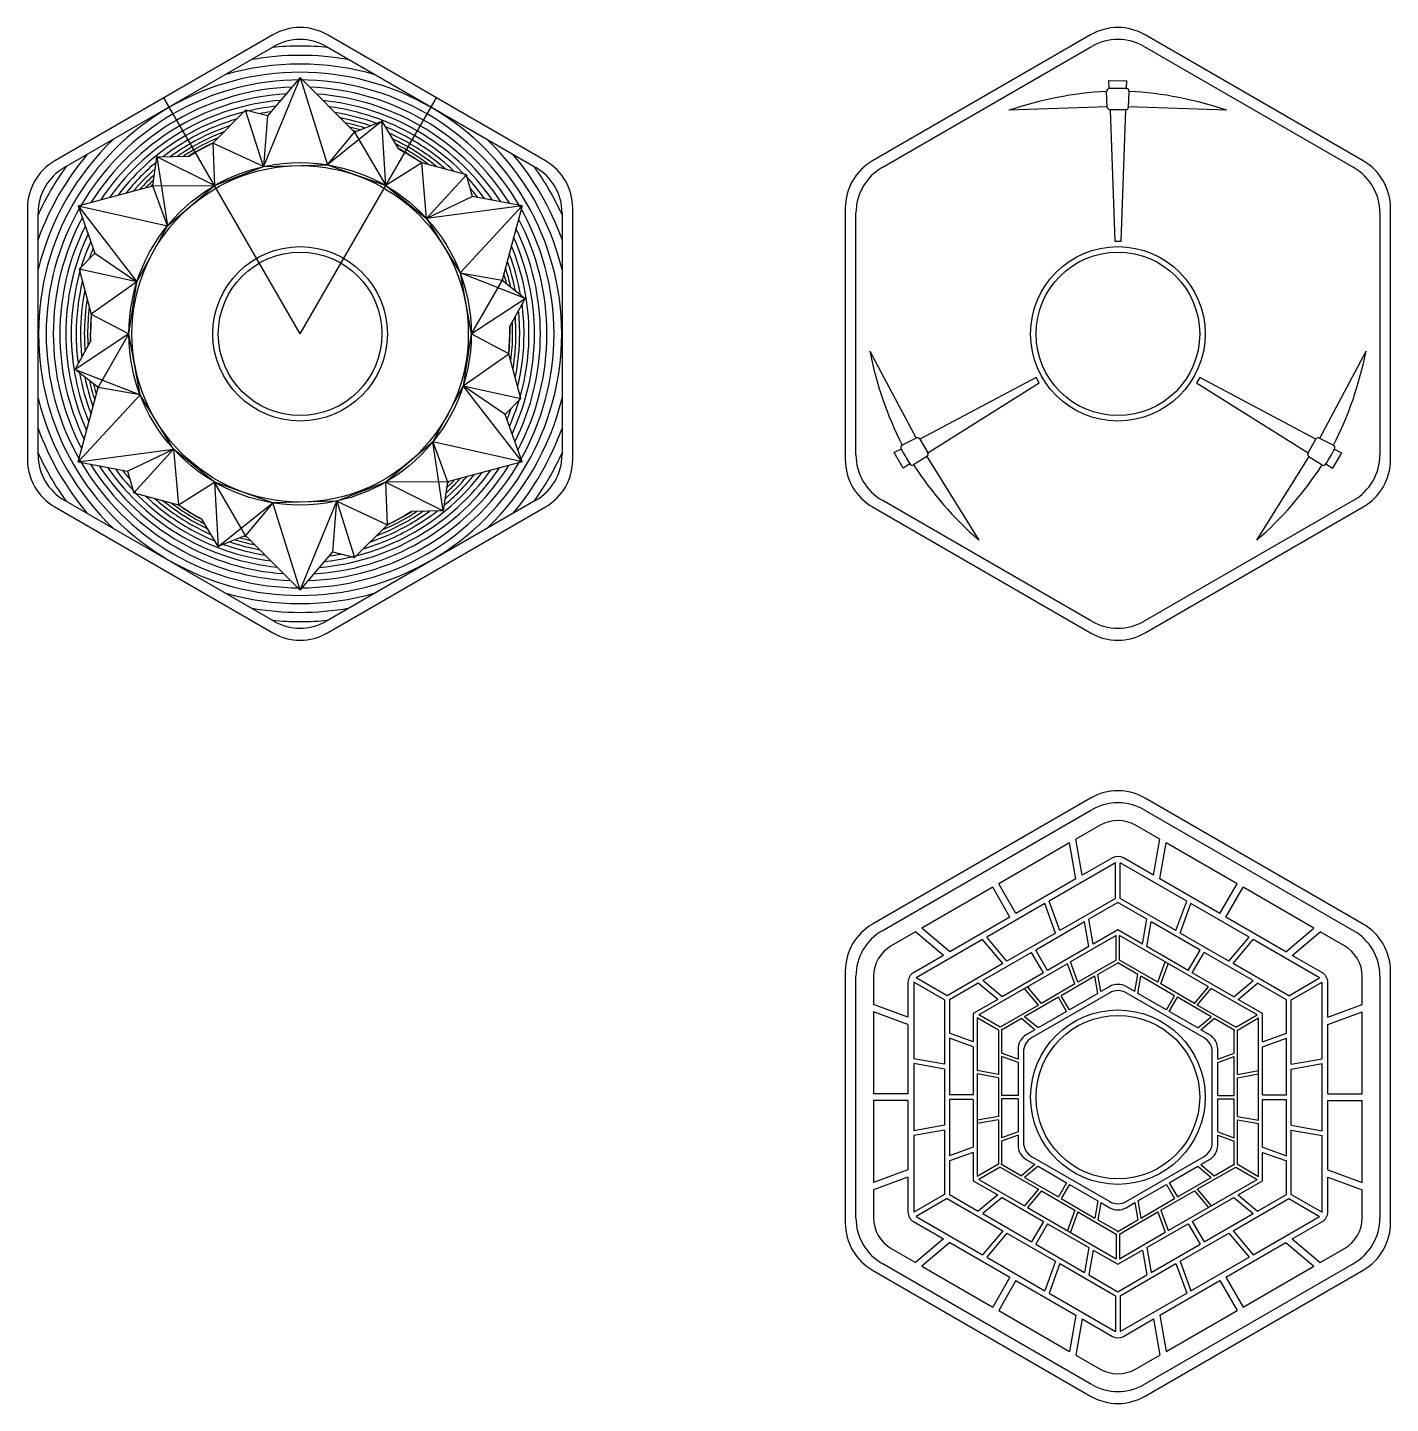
# Model space of a CAD drawing. Header units: millimetres. Extents: x -250 to 400, y -316 to 56.
# Drawn here: x -250 to 0, y -196.2 to 56.2 of the extents above; entities that cross this region are included whole.
import ezdxf

# ---------------------------------------------------------------- set-up
doc = ezdxf.new("R2010")
doc.units = ezdxf.units.MM
doc.layers.get('0').update_dxf_attribs({"lineweight": 25, "true_color": 0xffffff})
doc.layers.add('cut', color=1, linetype='Continuous', lineweight=25, true_color=0xff0000)

msp = doc.modelspace()

# ---------------------------------------------------------------- linework, layer by layer
for p, q in [((-205, 54.85), (-245, 31.75)), ((-155, 31.75), (-195, 54.85)), ((-55, 54.85), (-95, 31.75)), ((-5, 31.75), (-45, 54.85)), ((-200, 0), (-225, 43.3)), ((-200, 0), (-175, 43.3)), ((-250, 23.09), (-250, -23.09)), ((-150, -23.09), (-150, 23.09)), ((-100, 23.09), (-100, -23.09)), ((0, -23.09), (0, 23.09)), ((-245, -31.75), (-205, -54.85)), ((-195, -54.85), (-155, -31.75)), ((-95, -31.75), (-55, -54.85)), ((-45, -54.85), (-5, -31.75)), ((-55, -85.15), (-95, -108.25)), ((-5, -108.25), (-45, -85.15)), ((-100, -116.91), (-100, -163.09)), ((0, -163.09), (0, -116.91)), ((-95, -171.75), (-55, -194.85)), ((-45, -194.85), (-5, -171.75))]:
    msp.add_line(p, q)
for centre in [(-200, 0), (-50, 0), (-50, -140)]:
    msp.add_circle(centre, 15)
for centre, start, end in [((-200, 46.19), 60, 120), ((-50, 46.19), 60, 120), ((-240, 23.09), 120, 180), ((-160, 23.09), 360, 60), ((-90, 23.09), 120, 180), ((-10, 23.09), 360, 60), ((-240, -23.09), 180, 240), ((-160, -23.09), 300, 360), ((-90, -23.09), 180, 240), ((-10, -23.09), 300, 360), ((-200, -46.19), 240, 300), ((-50, -46.19), 240, 300), ((-50, -93.81), 60, 120), ((-90, -116.91), 120, 180), ((-10, -116.91), 360, 60), ((-90, -163.09), 180, 240), ((-10, -163.09), 300, 360), ((-50, -186.19), 240, 300)]:
    msp.add_arc(centre, 10, start, end)
at = {"layer": 'cut'}
for p, q in [((-243.25, 30.52), (-204.81, 52.71)), ((-195.19, 52.71), (-156.75, 30.52)), ((-93.25, 30.52), (-54.81, 52.71)), ((-45.19, 52.71), (-6.75, 30.52)), ((-200, 47), (-206.71, 30.68)), ((-200, 47), (-206, 40)), ((-200, 47), (-190, 37)), ((-200, 47), (-195, 31)), ((-51.64, 46.44), (-48.36, 46.42)), ((-51.59, 44.98), (-51.64, 46.44)), ((-48.41, 44.98), (-48.36, 46.42)), ((-51.95, 41.6), (-52.07, 44.47)), ((-48.05, 41.6), (-47.93, 44.47)), ((-210, 41), (-216, 35)), ((-206, 40), (-210, 41)), ((-206.71, 30.68), (-210, 41)), ((-51.95, 41.62), (-70, 41)), ((-48.55, 41.12), (-51.45, 41.12)), ((-51.44, 41.12), (-50.59, 16.99)), ((-49.41, 16.99), (-48.56, 41.12)), ((-30, 41), (-48.05, 41.62)), ((-206, 40), (-206.71, 30.68)), ((-185, 39), (-195, 31)), ((-190, 37), (-185, 39)), ((-185, 39), (-182, 34)), ((-184.3, 27.19), (-185, 39)), ((-195, 31), (-190, 37)), ((-190, 37), (-184.3, 27.19)), ((-220.44, 32.59), (-219.22, 33.29)), ((-216, 35), (-219.22, 33.29)), ((-206.71, 30.68), (-216, 35)), ((-216, 35), (-215.7, 27.19)), ((-182, 34), (-180.78, 33.29)), ((-177.69, 31.36), (-180.78, 33.29)), ((-227.04, 27.16), (-226.27, 32.49)), ((-226.27, 32.49), (-220.44, 32.59)), ((-226.27, 32.49), (-224.35, 19.83)), ((-215.7, 27.19), (-226.27, 32.49)), ((-215.7, 27.19), (-206.71, 30.68)), ((-206.71, 30.68), (-195, 31)), ((-195, 31), (-184.3, 27.19)), ((-177.69, 31.36), (-184.3, 27.19)), ((-169.49, 29.16), (-177.69, 31.36)), ((-176.79, 21.15), (-177.69, 31.36)), ((-176.79, 21.15), (-169.49, 29.16)), ((-168.36, 25.2), (-169.49, 29.16)), ((-240.7, 23.5), (-227.04, 27.16)), ((-227.04, 27.16), (-215.7, 27.19)), ((-224.35, 19.83), (-227.04, 27.16)), ((-224.35, 19.83), (-215.7, 27.19)), ((-184.3, 27.19), (-176.79, 21.15)), ((-240.7, 23.5), (-237.64, 14.8)), ((-240.7, 23.5), (-224.35, 19.83)), ((-240.7, 23.5), (-229.92, 9.53)), ((-168.36, 25.2), (-176.79, 21.15)), ((-159.3, 23.5), (-176.79, 21.15)), ((-159.3, 23.5), (-170.65, 11.17)), ((-159.3, 23.5), (-168.36, 25.2)), ((-159.3, 23.5), (-162.96, 9.84)), ((-248.05, -22.19), (-248.05, 22.19)), ((-176.79, 21.15), (-170.65, 11.17)), ((-151.95, 22.19), (-151.95, -22.19)), ((-98.05, -22.19), (-98.05, 22.19)), ((-1.95, 22.19), (-1.95, -22.19)), ((-229.92, 9.53), (-224.35, 19.83)), ((-50.59, 16.99), (-49.41, 16.99)), ((-237.64, 14.8), (-240.51, 11.84)), ((-237.64, 14.8), (-229.92, 9.53)), ((-240.51, 11.84), (-238.31, 3.64)), ((-229.92, 9.53), (-240.51, 11.84)), ((-170.65, 11.17), (-162.96, 9.84)), ((-158.73, 6.51), (-170.65, 11.17)), ((-170.65, 11.17), (-168.6, 0)), ((-229.92, 9.53), (-238.31, 3.64)), ((-231.4, 0), (-229.92, 9.53)), ((-162.96, 9.84), (-168.6, 0)), ((-162.96, 9.84), (-158.73, 6.51)), ((-168.6, 0), (-158.73, 6.51)), ((-158.73, 6.51), (-161.56, 1.41)), ((-238.31, 3.64), (-238.44, 0)), ((-238.31, 3.64), (-231.4, 0)), ((-231.4, 0), (-241.27, -6.51)), ((-238.44, -1.41), (-238.44, 0)), ((-237.04, -9.84), (-231.4, 0)), ((-229.35, -11.17), (-231.4, 0)), ((-161.56, 1.41), (-161.56, 0)), ((-241.27, -6.51), (-238.44, -1.41)), ((-168.6, 0), (-170.08, -9.53)), ((-161.69, -3.64), (-168.6, 0)), ((-161.69, -3.64), (-161.56, 0)), ((-170.08, -9.53), (-161.69, -3.64)), ((-159.49, -11.84), (-161.69, -3.64)), ((-95.51, -3.18), (-87.02, -19.12)), ((-12.98, -19.12), (-4.49, -3.18)), ((-237.04, -9.84), (-241.27, -6.51)), ((-241.27, -6.51), (-229.35, -11.17)), ((-240.7, -23.5), (-237.04, -9.84)), ((-229.35, -11.17), (-237.04, -9.84)), ((-170.08, -9.53), (-175.65, -19.83)), ((-159.3, -23.5), (-170.08, -9.53)), ((-170.08, -9.53), (-159.49, -11.84)), ((-162.36, -14.8), (-170.08, -9.53)), ((-65.01, -7.98), (-86.32, -19.31)), ((-84.89, -21.8), (-64.42, -9.01)), ((-64.42, -9.01), (-65.01, -7.98)), ((-34.99, -7.98), (-35.58, -9.01)), ((-35.58, -9.01), (-15.11, -21.8)), ((-13.68, -19.31), (-34.99, -7.98)), ((-240.7, -23.5), (-229.35, -11.17)), ((-223.21, -21.15), (-229.35, -11.17)), ((-162.36, -14.8), (-159.49, -11.84)), ((-159.3, -23.5), (-162.36, -14.8)), ((-175.65, -19.83), (-184.3, -27.19)), ((-159.3, -23.5), (-175.65, -19.83)), ((-175.65, -19.83), (-172.96, -27.16)), ((-173.73, -32.49), (-175.65, -19.83)), ((-87, -19.11), (-89.54, -20.44)), ((-86.33, -19.3), (-84.88, -21.82)), ((-15.12, -21.82), (-13.67, -19.3)), ((-13, -19.11), (-10.46, -20.44)), ((-240.7, -23.5), (-223.21, -21.15)), ((-231.64, -25.2), (-223.21, -21.15)), ((-223.21, -21.15), (-230.51, -29.16)), ((-223.21, -21.15), (-222.31, -31.36)), ((-215.7, -27.19), (-223.21, -21.15)), ((-89.75, -21.12), (-91.02, -21.79)), ((-89.4, -24.64), (-91.02, -21.79)), ((-85.05, -22.49), (-87.47, -24.03)), ((-85.06, -22.5), (-75.51, -37.82)), ((-24.49, -37.82), (-14.94, -22.5)), ((-14.95, -22.49), (-12.53, -24.03)), ((-8.96, -21.8), (-10.61, -24.63)), ((-10.25, -21.12), (-8.96, -21.8)), ((-240.7, -23.5), (-231.64, -25.2)), ((-231.64, -25.2), (-230.51, -29.16)), ((-159.3, -23.5), (-172.96, -27.16)), ((-88.16, -23.87), (-89.4, -24.64)), ((-11.84, -23.87), (-10.61, -24.63)), ((-222.31, -31.36), (-215.7, -27.19)), ((-210, -37), (-215.7, -27.19)), ((-205, -31), (-215.7, -27.19)), ((-215.7, -27.19), (-215, -39)), ((-184.3, -27.19), (-193.29, -30.68)), ((-172.96, -27.16), (-184.3, -27.19)), ((-184.3, -27.19), (-173.73, -32.49)), ((-184, -35), (-184.3, -27.19)), ((-172.96, -27.16), (-173.73, -32.49)), ((-230.51, -29.16), (-222.31, -31.36)), ((-204.81, -52.71), (-243.25, -30.52)), ((-222.31, -31.36), (-219.22, -33.29)), ((-215, -39), (-205, -31)), ((-205, -31), (-210, -37)), ((-193.29, -30.68), (-205, -31)), ((-200, -47), (-205, -31)), ((-200, -47), (-193.29, -30.68)), ((-156.75, -30.52), (-195.19, -52.71)), ((-194, -40), (-193.29, -30.68)), ((-193.29, -30.68), (-190, -41)), ((-193.29, -30.68), (-184, -35)), ((-179.56, -32.59), (-180.78, -33.29)), ((-173.73, -32.49), (-179.56, -32.59)), ((-54.81, -52.71), (-93.25, -30.52)), ((-6.75, -30.52), (-45.19, -52.71)), ((-218, -34), (-219.22, -33.29)), ((-215, -39), (-218, -34)), ((-190, -41), (-184, -35)), ((-184, -35), (-180.78, -33.29)), ((-210, -37), (-215, -39)), ((-200, -47), (-210, -37)), ((-200, -47), (-194, -40)), ((-194, -40), (-190, -41)), ((-93.25, -109.48), (-54.81, -87.29)), ((-45.19, -87.29), (-6.75, -109.48)), ((-53.25, -90.13), (-57.7, -92.7)), ((-42.3, -92.7), (-46.75, -90.13)), ((-58.86, -93.37), (-71.86, -100.87)), ((-57.7, -99.98), (-58.86, -93.37)), ((-56.53, -99.31), (-57.7, -92.7)), ((-43.47, -99.31), (-42.3, -92.7)), ((-42.3, -99.98), (-41.14, -93.37)), ((-28.14, -100.87), (-41.14, -93.37)), ((-50.44, -97.02), (-62.62, -104.06)), ((-51, -96.12), (-56.53, -99.31)), ((-50.44, -103.56), (-50.44, -97.02)), ((-37.38, -104.06), (-49.57, -97.02)), ((-49.57, -103.56), (-49.57, -97.02)), ((-43.47, -99.31), (-49, -96.12)), ((-68.71, -106.34), (-71.86, -100.87)), ((-57.7, -99.98), (-68.71, -106.34)), ((-31.29, -106.34), (-42.3, -99.98)), ((-31.29, -106.34), (-28.14, -100.87)), ((-72.95, -101.5), (-85.95, -109.01)), ((-69.8, -106.97), (-72.95, -101.5)), ((-30.2, -106.97), (-27.05, -101.5)), ((-14.05, -109.01), (-27.05, -101.5)), ((-63.38, -104.5), (-74.05, -110.66)), ((-61.42, -109.9), (-63.38, -104.5)), ((-60.65, -109.46), (-62.62, -104.06)), ((-50.44, -103.56), (-60.65, -109.46)), ((-50, -104.31), (-55.31, -107.38)), ((-44.69, -107.38), (-50, -104.31)), ((-39.35, -109.46), (-49.57, -103.56)), ((-39.35, -109.46), (-37.38, -104.06)), ((-38.58, -109.9), (-36.62, -104.5)), ((-25.95, -110.66), (-36.62, -104.5)), ((-69.8, -106.97), (-80.81, -113.33)), ((-56.11, -107.84), (-65.08, -113.02)), ((-55.31, -112.4), (-56.11, -107.84)), ((-54.51, -111.94), (-55.31, -107.38)), ((-45.49, -111.94), (-44.69, -107.38)), ((-44.69, -112.4), (-43.89, -107.84)), ((-34.92, -113.02), (-43.89, -107.84)), ((-19.19, -113.33), (-30.2, -106.97)), ((-87.12, -109.68), (-91.57, -112.25)), ((-81.97, -114), (-87.12, -109.68)), ((-80.81, -113.33), (-85.95, -109.01)), ((-70.36, -115.06), (-74.05, -110.66)), ((-61.42, -109.9), (-70.36, -115.06)), ((-50.3, -110.36), (-58.7, -115.21)), ((-50, -109.34), (-54.51, -111.94)), ((-50.3, -114.87), (-50.3, -110.36)), ((-45.49, -111.94), (-50, -109.34)), ((-33.41, -119.76), (-49.7, -110.36)), ((-49.7, -114.87), (-49.7, -110.36)), ((-29.64, -115.06), (-38.58, -109.9)), ((-29.64, -115.06), (-25.95, -110.66)), ((-19.19, -113.33), (-14.05, -109.01)), ((-18.03, -114), (-12.88, -109.68)), ((-8.43, -112.25), (-12.88, -109.68)), ((-74.82, -111.1), (-87, -118.13)), ((-71.12, -115.5), (-74.82, -111.1)), ((-65.83, -113.45), (-74.8, -118.63)), ((-63.65, -117.22), (-65.83, -113.45)), ((-62.9, -116.79), (-65.08, -113.02)), ((-55.31, -112.4), (-62.9, -116.79)), ((-37.1, -116.79), (-44.69, -112.4)), ((-37.1, -116.79), (-34.92, -113.02)), ((-36.35, -117.22), (-34.17, -113.45)), ((-25.2, -118.63), (-34.17, -113.45)), ((-28.88, -115.5), (-25.18, -111.1)), ((-13, -118.13), (-25.18, -111.1)), ((-81.97, -114), (-87.5, -117.19)), ((-71.12, -115.5), (-81.34, -121.4)), ((-59.23, -115.52), (-75.52, -124.92)), ((-57.88, -119.24), (-59.23, -115.52)), ((-57.35, -118.94), (-58.7, -115.21)), ((-50.3, -114.87), (-57.35, -118.94)), ((-49.85, -115.3), (-53.66, -117.5)), ((-46.34, -117.5), (-50, -115.39)), ((-42.65, -118.94), (-49.7, -114.87)), ((-42.65, -118.94), (-41.3, -115.21)), ((-42.12, -119.24), (-40.77, -115.52)), ((-18.66, -121.4), (-28.88, -115.5)), ((-12.5, -117.19), (-18.03, -114)), ((-98.05, -162.19), (-98.05, -117.81)), ((-94.82, -117.88), (-94.82, -123.02)), ((-81.34, -121.4), (-87, -118.13)), ((-63.65, -117.22), (-71.25, -121.6)), ((-54.22, -117.82), (-60.4, -121.39)), ((-53.66, -120.97), (-54.22, -117.82)), ((-53.11, -120.65), (-53.66, -117.5)), ((-46.89, -120.65), (-46.34, -117.5)), ((-46.34, -120.97), (-45.78, -117.82)), ((-39.6, -121.39), (-45.78, -117.82)), ((-28.75, -121.6), (-36.35, -117.22)), ((-18.66, -121.4), (-13, -118.13)), ((-5.18, -123.02), (-5.18, -117.88)), ((-1.95, -117.81), (-1.95, -162.19)), ((-88.5, -118.92), (-88.5, -125.31)), ((-87.44, -118.89), (-87.44, -132.96)), ((-81.78, -122.16), (-87.44, -118.89)), ((-75.6, -119.09), (-80.91, -122.16)), ((-72.05, -122.07), (-75.6, -119.09)), ((-71.25, -121.6), (-74.8, -118.63)), ((-64.57, -123.1), (-67.12, -120.07)), ((-64.04, -122.8), (-66.59, -119.76)), ((-51.5, -120.87), (-65.82, -129.13)), ((-57.88, -119.24), (-64.04, -122.8)), ((-53.66, -120.97), (-58.9, -123.99)), ((-51.5, -119.72), (-53.11, -120.65)), ((-46.89, -120.65), (-48.5, -119.72)), ((-34.18, -129.13), (-48.5, -120.87)), ((-41.1, -123.99), (-46.34, -120.97)), ((-35.96, -122.8), (-42.12, -119.24)), ((-35.96, -122.8), (-33.41, -119.76)), ((-35.43, -123.1), (-32.88, -120.07)), ((-24.48, -124.92), (-32.88, -120.07)), ((-28.75, -121.6), (-25.2, -118.63)), ((-27.95, -122.07), (-24.4, -119.09)), ((-19.09, -122.16), (-24.4, -119.09)), ((-18.22, -122.16), (-12.56, -118.89)), ((-12.56, -132.96), (-12.56, -118.89)), ((-11.5, -125.31), (-11.5, -118.92)), ((-88.5, -125.31), (-94.82, -123.02)), ((-81.78, -122.16), (-81.78, -133.95)), ((-80.91, -122.16), (-80.91, -128.29)), ((-72.05, -122.07), (-76.55, -124.67)), ((-64.57, -123.1), (-71.62, -127.17)), ((-60.92, -121.69), (-67.1, -125.26)), ((-59.42, -124.29), (-60.92, -121.69)), ((-58.9, -123.99), (-60.4, -121.39)), ((-41.1, -123.99), (-39.6, -121.39)), ((-40.58, -124.29), (-39.08, -121.69)), ((-32.9, -125.26), (-39.08, -121.69)), ((-28.38, -127.17), (-35.43, -123.1)), ((-23.45, -124.67), (-27.95, -122.07)), ((-19.09, -128.29), (-19.09, -122.16)), ((-18.22, -133.95), (-18.22, -122.16)), ((-11.5, -125.31), (-5.18, -123.02)), ((-94.82, -124.36), (-94.82, -139.37)), ((-88.5, -126.66), (-94.82, -124.36)), ((-76.55, -124.67), (-76.55, -129.87)), ((-75.82, -125.44), (-75.82, -135.14)), ((-71.92, -127.69), (-75.82, -125.44)), ((-71.62, -127.17), (-75.52, -124.92)), ((-67.65, -125.58), (-71.32, -127.69)), ((-65.21, -127.63), (-67.65, -125.58)), ((-64.65, -127.31), (-67.1, -125.26)), ((-59.42, -124.29), (-64.65, -127.31)), ((-35.35, -127.31), (-40.58, -124.29)), ((-35.35, -127.31), (-32.9, -125.26)), ((-34.79, -127.63), (-32.35, -125.58)), ((-28.53, -127.78), (-32.35, -125.58)), ((-28.38, -127.17), (-24.48, -124.92)), ((-28.08, -127.69), (-24.18, -125.44)), ((-24.18, -144.25), (-24.18, -125.44)), ((-23.45, -129.87), (-23.45, -124.67)), ((-11.5, -126.66), (-5.18, -124.36)), ((-5.18, -139.37), (-5.18, -124.36)), ((-88.5, -126.66), (-88.5, -139.37)), ((-76.55, -129.87), (-80.91, -128.29)), ((-71.92, -127.69), (-71.92, -135.83)), ((-71.32, -127.52), (-71.32, -131.92)), ((-65.21, -127.63), (-66.81, -128.56)), ((-33.19, -128.56), (-34.79, -127.63)), ((-28.68, -131.92), (-28.68, -127.69)), ((-28.08, -135.83), (-28.08, -127.69)), ((-23.45, -129.87), (-19.09, -128.29)), ((-11.5, -139.37), (-11.5, -126.66)), ((-80.91, -129.21), (-80.91, -139.57)), ((-76.55, -130.8), (-80.91, -129.21)), ((-76.55, -130.8), (-76.55, -139.57)), ((-68.31, -131.16), (-68.31, -133.02)), ((-31.69, -133.02), (-31.69, -131.16)), ((-23.45, -130.8), (-19.09, -129.21)), ((-23.45, -139.57), (-23.45, -130.8)), ((-19.09, -139.57), (-19.09, -129.21)), ((-81.78, -133.95), (-87.44, -132.96)), ((-68.31, -133.02), (-71.32, -131.92)), ((-71.32, -132.56), (-71.32, -139.7)), ((-68.31, -133.65), (-71.32, -132.56)), ((-68.31, -133.65), (-68.31, -139.7)), ((-67.32, -131.73), (-67.32, -148.27)), ((-32.68, -148.27), (-32.68, -131.73)), ((-31.69, -133.02), (-28.68, -131.92)), ((-31.69, -133.65), (-28.68, -132.56)), ((-31.69, -139.7), (-31.69, -133.65)), ((-28.68, -139.7), (-28.68, -132.56)), ((-18.22, -133.95), (-12.56, -132.96)), ((-87.44, -133.84), (-87.44, -146.16)), ((-81.78, -134.84), (-87.44, -133.84)), ((-81.78, -134.84), (-81.78, -145.16)), ((-71.92, -135.83), (-75.82, -135.14)), ((-75.82, -135.75), (-75.82, -154.56)), ((-71.92, -136.44), (-75.82, -135.75)), ((-28.08, -135.83), (-24.18, -135.14)), ((-28.08, -136.44), (-24.18, -135.75)), ((-18.22, -134.84), (-12.56, -133.84)), ((-18.22, -145.16), (-18.22, -134.84)), ((-12.56, -146.16), (-12.56, -133.84)), ((-71.92, -136.44), (-71.92, -143.56)), ((-28.08, -143.56), (-28.08, -136.44)), ((-88.5, -139.37), (-94.82, -139.37)), ((-94.82, -140.63), (-94.82, -155.64)), ((-88.5, -140.63), (-94.82, -140.63)), ((-88.5, -140.63), (-88.5, -153.34)), ((-76.55, -139.57), (-80.91, -139.57)), ((-80.91, -140.44), (-80.91, -150.79)), ((-76.55, -140.44), (-80.91, -140.44)), ((-76.55, -140.44), (-76.55, -149.2)), ((-68.31, -139.7), (-71.32, -139.7)), ((-71.32, -140.3), (-71.32, -147.44)), ((-68.31, -140.3), (-71.32, -140.3)), ((-68.31, -140.3), (-68.31, -146.35)), ((-31.69, -139.7), (-28.68, -139.7)), ((-31.69, -146.35), (-31.69, -140.3)), ((-31.69, -140.3), (-28.68, -140.3)), ((-28.68, -147.44), (-28.68, -140.3)), ((-23.45, -139.57), (-19.09, -139.57)), ((-23.45, -149.2), (-23.45, -140.44)), ((-23.45, -140.44), (-19.09, -140.44)), ((-19.09, -150.79), (-19.09, -140.44)), ((-11.5, -139.37), (-5.18, -139.37)), ((-11.5, -153.34), (-11.5, -140.63)), ((-11.5, -140.63), (-5.18, -140.63)), ((-5.18, -155.64), (-5.18, -140.63)), ((-71.92, -143.56), (-75.82, -144.25)), ((-28.08, -143.56), (-24.18, -144.25)), ((-81.78, -145.16), (-87.44, -146.16)), ((-81.78, -146.05), (-87.44, -147.04)), ((-81.78, -146.05), (-81.78, -157.84)), ((-71.92, -144.17), (-75.82, -144.86)), ((-71.92, -144.17), (-71.92, -152.31)), ((-68.31, -146.35), (-71.32, -147.44)), ((-31.69, -146.35), (-28.68, -147.44)), ((-28.08, -152.31), (-28.08, -144.17)), ((-28.08, -144.17), (-24.18, -144.86)), ((-24.18, -154.56), (-24.18, -144.86)), ((-18.22, -145.16), (-12.56, -146.16)), ((-18.22, -157.84), (-18.22, -146.05)), ((-18.22, -146.05), (-12.56, -147.04)), ((-87.44, -147.04), (-87.44, -161.11)), ((-68.31, -146.98), (-71.32, -148.08)), ((-71.32, -148.08), (-71.32, -152.31)), ((-68.31, -146.98), (-68.31, -148.84)), ((-31.69, -148.84), (-31.69, -146.98)), ((-31.69, -146.98), (-28.68, -148.08)), ((-28.68, -152.48), (-28.68, -148.08)), ((-12.56, -161.11), (-12.56, -147.04)), ((-76.55, -149.2), (-80.91, -150.79)), ((-76.55, -150.13), (-80.91, -151.71)), ((-76.55, -150.13), (-76.55, -155.33)), ((-65.82, -150.87), (-51.5, -159.13)), ((-48.5, -159.13), (-34.18, -150.87)), ((-23.45, -149.2), (-19.09, -150.79)), ((-23.45, -155.33), (-23.45, -150.13)), ((-23.45, -150.13), (-19.09, -151.71)), ((-88.5, -153.34), (-94.82, -155.64)), ((-80.91, -151.71), (-80.91, -157.84)), ((-71.92, -152.31), (-75.82, -154.56)), ((-71.62, -152.83), (-75.52, -155.08)), ((-71.62, -152.83), (-64.57, -156.9)), ((-71.47, -152.22), (-67.65, -154.42)), ((-65.21, -152.37), (-67.65, -154.42)), ((-64.65, -152.69), (-67.1, -154.74)), ((-66.81, -151.44), (-65.21, -152.37)), ((-64.65, -152.69), (-59.42, -155.71)), ((-40.58, -155.71), (-35.35, -152.69)), ((-35.43, -156.9), (-28.38, -152.83)), ((-35.35, -152.69), (-32.9, -154.74)), ((-34.79, -152.37), (-33.19, -151.44)), ((-34.79, -152.37), (-32.35, -154.42)), ((-32.35, -154.42), (-28.68, -152.31)), ((-28.38, -152.83), (-24.48, -155.08)), ((-28.08, -152.31), (-24.18, -154.56)), ((-19.09, -157.84), (-19.09, -151.71)), ((-11.5, -153.34), (-5.18, -155.64)), ((-88.5, -154.69), (-94.82, -156.98)), ((-88.5, -154.69), (-88.5, -161.08)), ((-76.55, -155.33), (-72.05, -157.93)), ((-75.52, -155.08), (-67.12, -159.93)), ((-67.1, -154.74), (-60.92, -158.31)), ((-59.42, -155.71), (-60.92, -158.31)), ((-58.9, -156.01), (-60.4, -158.61)), ((-58.9, -156.01), (-53.66, -159.03)), ((-46.34, -159.03), (-41.1, -156.01)), ((-41.1, -156.01), (-39.6, -158.61)), ((-40.77, -164.48), (-24.48, -155.08)), ((-40.58, -155.71), (-39.08, -158.31)), ((-39.08, -158.31), (-32.9, -154.74)), ((-27.95, -157.93), (-23.45, -155.33)), ((-11.5, -161.08), (-11.5, -154.69)), ((-11.5, -154.69), (-5.18, -156.98)), ((-94.82, -156.98), (-94.82, -162.12)), ((-81.78, -157.84), (-87.44, -161.11)), ((-81.34, -158.6), (-87, -161.87)), ((-81.34, -158.6), (-71.12, -164.5)), ((-80.91, -157.84), (-75.6, -160.91)), ((-72.05, -157.93), (-75.6, -160.91)), ((-71.25, -158.4), (-74.8, -161.37)), ((-71.25, -158.4), (-63.65, -162.78)), ((-64.57, -156.9), (-67.12, -159.93)), ((-64.04, -157.2), (-66.59, -160.24)), ((-64.04, -157.2), (-57.88, -160.76)), ((-60.4, -158.61), (-54.22, -162.18)), ((-45.78, -162.18), (-39.6, -158.61)), ((-42.12, -160.76), (-35.96, -157.2)), ((-36.35, -162.78), (-28.75, -158.4)), ((-35.96, -157.2), (-33.41, -160.24)), ((-35.43, -156.9), (-32.88, -159.93)), ((-28.88, -164.5), (-18.66, -158.6)), ((-28.75, -158.4), (-25.2, -161.37)), ((-27.95, -157.93), (-24.4, -160.91)), ((-24.4, -160.91), (-19.09, -157.84)), ((-18.66, -158.6), (-13, -161.87)), ((-18.22, -157.84), (-12.56, -161.11)), ((-5.18, -162.12), (-5.18, -156.98)), ((-74.8, -161.37), (-65.83, -166.55)), ((-66.59, -160.24), (-50.3, -169.64)), ((-57.88, -160.76), (-59.23, -164.48)), ((-57.35, -161.06), (-58.7, -164.79)), ((-57.35, -161.06), (-50.3, -165.13)), ((-53.66, -159.03), (-54.22, -162.18)), ((-53.11, -159.35), (-53.66, -162.5)), ((-53.11, -159.35), (-51.5, -160.28)), ((-49.7, -165.13), (-42.65, -161.06)), ((-48.5, -160.28), (-46.89, -159.35)), ((-46.89, -159.35), (-46.34, -162.5)), ((-46.34, -159.03), (-45.78, -162.18)), ((-42.65, -161.06), (-41.3, -164.79)), ((-42.12, -160.76), (-40.77, -164.48)), ((-34.17, -166.55), (-25.2, -161.37)), ((-87.5, -162.81), (-81.97, -166)), ((-87, -161.87), (-74.82, -168.9)), ((-63.65, -162.78), (-65.83, -166.55)), ((-62.9, -163.21), (-65.08, -166.98)), ((-62.9, -163.21), (-55.31, -167.6)), ((-53.66, -162.5), (-50, -164.61)), ((-50.15, -164.7), (-46.34, -162.5)), ((-44.69, -167.6), (-37.1, -163.21)), ((-37.1, -163.21), (-34.92, -166.98)), ((-36.35, -162.78), (-34.17, -166.55)), ((-25.18, -168.9), (-13, -161.87)), ((-18.03, -166), (-12.5, -162.81)), ((-81.97, -166), (-87.12, -170.32)), ((-71.12, -164.5), (-74.82, -168.9)), ((-70.36, -164.94), (-74.05, -169.34)), ((-70.36, -164.94), (-61.42, -170.1)), ((-50.3, -165.13), (-50.3, -169.64)), ((-49.7, -169.64), (-41.3, -164.79)), ((-49.7, -165.13), (-49.7, -169.64)), ((-38.58, -170.1), (-29.64, -164.94)), ((-29.64, -164.94), (-25.95, -169.34)), ((-28.88, -164.5), (-25.18, -168.9)), ((-18.03, -166), (-12.88, -170.32)), ((-91.57, -167.75), (-87.12, -170.32)), ((-80.81, -166.67), (-85.95, -170.99)), ((-80.81, -166.67), (-69.8, -173.03)), ((-65.08, -166.98), (-56.11, -172.16)), ((-55.31, -167.6), (-56.11, -172.16)), ((-54.51, -168.06), (-55.31, -172.62)), ((-54.51, -168.06), (-50, -170.66)), ((-50, -170.66), (-45.49, -168.06)), ((-45.49, -168.06), (-44.69, -172.62)), ((-44.69, -167.6), (-43.89, -172.16)), ((-43.89, -172.16), (-34.92, -166.98)), ((-30.2, -173.03), (-19.19, -166.67)), ((-19.19, -166.67), (-14.05, -170.99)), ((-12.88, -170.32), (-8.43, -167.75)), ((-54.81, -192.71), (-93.25, -170.52)), ((-85.95, -170.99), (-72.95, -178.5)), ((-74.05, -169.34), (-63.38, -175.5)), ((-61.42, -170.1), (-63.38, -175.5)), ((-60.65, -170.54), (-62.62, -175.94)), ((-60.65, -170.54), (-50.44, -176.44)), ((-49.57, -176.44), (-39.35, -170.54)), ((-6.75, -170.52), (-45.19, -192.71)), ((-39.35, -170.54), (-37.38, -175.94)), ((-38.58, -170.1), (-36.62, -175.5)), ((-36.62, -175.5), (-25.95, -169.34)), ((-27.05, -178.5), (-14.05, -170.99)), ((-69.8, -173.03), (-72.95, -178.5)), ((-68.71, -173.66), (-71.86, -179.13)), ((-68.71, -173.66), (-57.7, -180.02)), ((-55.31, -172.62), (-50, -175.69)), ((-50, -175.69), (-44.69, -172.62)), ((-42.3, -180.02), (-31.29, -173.66)), ((-31.29, -173.66), (-28.14, -179.13)), ((-30.2, -173.03), (-27.05, -178.5)), ((-62.62, -175.94), (-50.44, -182.98)), ((-50.44, -176.44), (-50.44, -182.98)), ((-49.57, -176.44), (-49.57, -182.98)), ((-49.57, -182.98), (-37.38, -175.94)), ((-71.86, -179.13), (-58.86, -186.63)), ((-41.14, -186.63), (-28.14, -179.13)), ((-57.7, -180.02), (-58.86, -186.63)), ((-56.53, -180.69), (-57.7, -187.3)), ((-56.53, -180.69), (-51, -183.88)), ((-49, -183.88), (-43.47, -180.69)), ((-43.47, -180.69), (-42.3, -187.3)), ((-42.3, -180.02), (-41.14, -186.63)), ((-57.7, -187.3), (-53.25, -189.87)), ((-46.75, -189.87), (-42.3, -187.3))]:
    msp.add_line(p, q, dxfattribs=at)
for centre, radius in [((-200, 0), 31.4), ((-200, 0), 30.85), ((-200, 0), 16), ((-50, 0), 16), ((-50, -140), 16)]:
    msp.add_circle(centre, radius, dxfattribs=at)
for centre, radius, start, end in [((-200, 44.39), 9.61, 60, 120), ((-50, 44.39), 9.61, 60, 120), ((-200, 0), 51.08, 79.8357, 100.1643), ((-200, 0), 52.78, 84.443, 95.557), ((-200, 0), 47.98, 60, 120), ((-200, 0), 49.48, 73.8118, 106.1882), ((-200, 0), 46.58, 60, 120), ((-200, 0), 45.28, 91.8883, 120), ((-200, 0), 44.08, 93.3338, 120), ((-200, 0), 45.28, 60, 87.7852), ((-200, 0), 44.08, 60, 86.0721), ((-48.5, -22.02), 66.59, 93.0771, 108.8396), ((-51.57, 44.48), 0.5, 91.2004, 182), ((-50, -30.53), 75.53, 88.7996, 91.2004), ((-48.43, 44.48), 0.5, 358, 88.7996), ((-51.5, -22.02), 66.59, 71.1604, 86.9229), ((-200, 0), 47.98, 120, 180), ((-200, 0), 42.98, 94.7639, 120), ((-200, 0), 41.98, 96.1635, 120), ((-200, 0), 41.08, 97.5156, 100.5783), ((-200, 0), 42.98, 60, 84.36), ((-200, 0), 41.98, 60, 82.6654), ((-200, 0), 41.08, 70.0281, 81.0082), ((-200, 0), 47.98, 0, 60), ((-51.45, 41.62), 0.5, 182, 270), ((-48.55, 41.62), 0.5, 270, 358), ((-200, 0), 46.58, 120, 180), ((-200, 0), 45.28, 120, 147.7852), ((-200, 0), 44.08, 120, 146.0721), ((-200, 0), 41.08, 106.3755, 120), ((-200, 0), 40.28, 108.5355, 120), ((-200, 0), 40.28, 71.3183, 79.4117), ((-200, 0), 39.58, 72.5202, 77.9035), ((-200, 0), 38.98, 73.6111, 76.5144), ((-200, 0), 41.08, 60, 67.6923), ((-200, 0), 44.08, 33.3338, 60), ((-200, 0), 45.28, 31.8883, 60), ((-200, 0), 46.58, 0, 60), ((-200, 0), 49.48, 133.8118, 166.1882), ((-200, 0), 42.98, 120, 144.36), ((-200, 0), 41.98, 120, 142.6654), ((-200, 0), 41.08, 120, 127.6923), ((-200, 0), 39.58, 110.6497, 120), ((-200, 0), 38.98, 112.6779, 120), ((-200, 0), 38.48, 74.5676, 75.2784), ((-200, 0), 40.28, 60, 66.1389), ((-200, 0), 39.58, 60, 64.6746), ((-200, 0), 41.08, 46.3755, 60), ((-200, 0), 41.98, 36.1635, 60), ((-200, 0), 42.98, 34.7639, 60), ((-200, 0), 49.48, 13.8118, 46.1882), ((-200, 0), 51.08, 139.8357, 160.1643), ((-200, 0), 40.28, 120, 126.1389), ((-200, 0), 39.58, 120, 124.6746), ((-200, 0), 38.98, 120, 123.329), ((-200, 0), 38.48, 120, 122.1347), ((-200, 0), 38.48, 114.5672, 120), ((-200, 0), 38.98, 60, 63.329), ((-200, 0), 38.48, 60, 62.1347), ((-200, 0), 38.48, 54.5672, 60), ((-200, 0), 38.98, 52.6779, 60), ((-200, 0), 39.58, 50.6497, 60), ((-200, 0), 40.28, 48.5355, 60), ((-200, 0), 51.08, 19.8357, 40.1643), ((-200, 0), 52.78, 144.443, 155.557), ((-238.44, 22.19), 9.61, 120, 180), ((-200, 0), 41.08, 130.0281, 141.0082), ((-200, 0), 52.78, 24.443, 35.557), ((-161.56, 22.19), 9.61, 360, 60), ((-88.44, 22.19), 9.61, 120, 180), ((-11.56, 22.19), 9.61, 360, 60), ((-200, 0), 40.28, 131.3183, 139.4117), ((-200, 0), 39.58, 132.5202, 137.9035), ((-200, 0), 38.98, 133.6111, 136.5144), ((-200, 0), 38.48, 134.5676, 135.2784), ((-200, 0), 41.08, 37.5156, 40.5783), ((-200, 0), 45.28, 151.8883, 180), ((-200, 0), 45.28, 0, 27.7852), ((-200, 0), 44.08, 153.3338, 180), ((-200, 0), 42.98, 154.7639, 180), ((-200, 0), 42.98, 0, 24.36), ((-200, 0), 44.08, 0, 26.0721), ((-200, 0), 41.98, 156.1635, 180), ((-200, 0), 41.08, 157.5156, 160.5783), ((-200, 0), 41.98, 0, 22.6654), ((-200, 0), 40.28, 11.3183, 19.4117), ((-200, 0), 41.08, 10.0281, 21.0082), ((-200, 0), 38.48, 14.5676, 15.2784), ((-200, 0), 38.98, 13.6111, 16.5144), ((-200, 0), 39.58, 12.5202, 17.9035), ((-200, 0), 41.08, 166.3755, 180), ((-200, 0), 40.28, 168.5355, 180), ((-200, 0), 39.58, 170.6497, 180), ((-200, 0), 41.08, 0, 7.6923), ((-200, 0), 38.98, 172.6779, 180), ((-200, 0), 38.48, 174.5672, 180), ((-200, 0), 39.58, 0, 4.6746), ((-200, 0), 40.28, 0, 6.1389), ((-200, 0), 47.98, 180, 240), ((-200, 0), 46.58, 180, 240), ((-200, 0), 45.28, 180, 207.7852), ((-200, 0), 44.08, 180, 206.0721), ((-200, 0), 42.98, 180, 204.36), ((-200, 0), 41.98, 180, 202.6654), ((-200, 0), 41.08, 180, 187.6923), ((-200, 0), 40.28, 180, 186.1389), ((-200, 0), 39.58, 180, 184.6746), ((-200, 0), 38.98, 180, 183.329), ((-200, 0), 38.48, 180, 182.1347), ((-200, 0), 46.58, 300, 0), ((-200, 0), 47.98, 300, 0), ((-200, 0), 38.48, 354.5672, 0), ((-200, 0), 41.98, 336.1635, 0), ((-200, 0), 38.48, 0, 2.1347), ((-200, 0), 38.98, 352.6779, 0), ((-200, 0), 42.98, 334.7639, 0), ((-200, 0), 38.98, 0, 3.329), ((-200, 0), 39.58, 350.6497, 0), ((-200, 0), 44.08, 333.3338, 0), ((-200, 0), 40.28, 348.5355, 0), ((-200, 0), 41.08, 346.3755, 0), ((-200, 0), 45.28, 331.8883, 0), ((-30.18, 9.71), 66.59, 191.1604, 206.9229), ((-69.82, 9.71), 66.59, 333.0771, 348.8396), ((-200, 0), 41.08, 190.0281, 201.0082), ((-200, 0), 40.28, 191.3183, 199.4117), ((-200, 0), 39.58, 192.5202, 197.9035), ((-200, 0), 38.98, 193.6111, 196.5144), ((-200, 0), 38.48, 194.5676, 195.2784), ((-200, 0), 49.48, 193.8118, 226.1882), ((-200, 0), 49.48, 313.8118, 346.1882), ((-200, 0), 41.08, 337.5156, 340.5783), ((-200, 0), 51.08, 199.8357, 220.1643), ((-200, 0), 51.08, 319.8357, 340.1643), ((-86.77, -19.55), 0.5, 30, 118), ((-13.23, -19.55), 0.5, 62, 150), ((-200, 0), 52.78, 204.443, 215.557), ((-238.44, -22.19), 9.61, 180, 240), ((-200, 0), 52.78, 324.443, 335.557), ((-161.56, -22.19), 9.61, 300, 360), ((-88.44, -22.19), 9.61, 180, 240), ((-89.31, -20.88), 0.5, 118, 208.7996), ((-23.56, 15.26), 75.53, 208.7996, 211.2004), ((-85.31, -22.07), 0.5, 302, 30), ((-14.69, -22.07), 0.5, 150, 238), ((-76.44, 15.26), 75.53, 328.7996, 331.2004), ((-10.69, -20.88), 0.5, 331.2004, 62), ((-11.56, -22.19), 9.61, 300, 360), ((-200, 0), 45.28, 211.8883, 240), ((-200, 0), 44.08, 213.3338, 240), ((-200, 0), 42.98, 214.7639, 240), ((-200, 0), 41.98, 216.1635, 240), ((-200, 0), 41.08, 217.5156, 220.5783), ((-200, 0), 42.98, 300, 324.36), ((-200, 0), 44.08, 300, 326.0721), ((-200, 0), 45.28, 300, 327.7852), ((-87.74, -23.6), 0.5, 211.2004, 302), ((-31.68, 12.31), 66.59, 213.0771, 228.8396), ((-68.32, 12.31), 66.59, 311.1604, 326.9229), ((-12.26, -23.6), 0.5, 238, 328.7996), ((-200, 0), 41.98, 300, 322.6654), ((-200, 0), 41.08, 310.0281, 321.0082), ((-200, 0), 40.28, 311.3183, 319.4117), ((-200, 0), 39.58, 312.5202, 317.9035), ((-200, 0), 38.98, 313.6111, 316.5144), ((-200, 0), 38.48, 314.5676, 315.2784), ((-200, 0), 41.08, 226.3755, 240), ((-200, 0), 40.28, 228.5355, 240), ((-200, 0), 39.58, 230.6497, 240), ((-200, 0), 38.98, 232.6779, 240), ((-200, 0), 38.48, 234.5672, 240), ((-200, 0), 38.48, 300, 302.1347), ((-200, 0), 38.98, 300, 303.329), ((-200, 0), 39.58, 300, 304.6746), ((-200, 0), 40.28, 300, 306.1389), ((-200, 0), 41.08, 300, 307.6923), ((-200, 0), 40.28, 240, 246.1389), ((-200, 0), 39.58, 240, 244.6746), ((-200, 0), 38.98, 240, 243.329), ((-200, 0), 38.48, 240, 242.1347), ((-200, 0), 40.28, 288.5355, 300), ((-200, 0), 39.58, 290.6497, 300), ((-200, 0), 38.98, 292.6779, 300), ((-200, 0), 38.48, 294.5672, 300), ((-200, 0), 42.98, 240, 264.36), ((-200, 0), 41.98, 240, 262.6654), ((-200, 0), 41.08, 240, 247.6923), ((-200, 0), 39.58, 252.5202, 257.9035), ((-200, 0), 38.98, 253.6111, 256.5144), ((-200, 0), 38.48, 254.5676, 255.2784), ((-200, 0), 42.98, 274.7639, 300), ((-200, 0), 41.98, 276.1635, 300), ((-200, 0), 41.08, 286.3755, 300), ((-200, 0), 46.58, 240, 300), ((-200, 0), 45.28, 240, 267.7852), ((-200, 0), 44.08, 240, 266.0721), ((-200, 0), 41.08, 250.0281, 261.0082), ((-200, 0), 40.28, 251.3183, 259.4117), ((-200, 0), 45.28, 271.8883, 300), ((-200, 0), 44.08, 273.3338, 300), ((-200, 0), 47.98, 240, 300), ((-200, 0), 41.08, 277.5156, 280.5783), ((-200, 0), 49.48, 253.8118, 286.1882), ((-200, 0), 51.08, 259.8357, 280.1643), ((-200, 0), 52.78, 264.443, 275.557), ((-200, -44.39), 9.61, 240, 300), ((-50, -44.39), 9.61, 240, 300), ((-50, -95.61), 9.61, 60, 120), ((-50, -95.76), 6.5, 60, 120), ((-50, -97.85), 2, 60, 120), ((-88.44, -117.81), 9.61, 120, 180), ((-11.56, -117.81), 9.61, 360, 60), ((-88.32, -117.88), 6.5, 120, 180), ((-11.68, -117.88), 6.5, 0, 60), ((-86.5, -118.92), 2, 120, 180), ((-13.5, -118.92), 2, 0, 60), ((-50, -122.32), 3, 60, 120), ((-50, -123.46), 3, 60, 120), ((-65.31, -131.16), 3, 120, 180), ((-34.69, -131.16), 3, 0, 60), ((-64.32, -131.73), 3, 120, 180), ((-35.68, -131.73), 3, 0, 60), ((-65.31, -148.84), 3, 180, 240), ((-64.32, -148.27), 3, 180, 240), ((-35.68, -148.27), 3, 300, 0), ((-34.69, -148.84), 3, 300, 0), ((-86.5, -161.08), 2, 180, 240), ((-50, -156.54), 3, 240, 300), ((-50, -157.68), 3, 240, 300), ((-13.5, -161.08), 2, 300, 0), ((-88.44, -162.19), 9.61, 180, 240), ((-88.32, -162.12), 6.5, 180, 240), ((-11.68, -162.12), 6.5, 300, 0), ((-11.56, -162.19), 9.61, 300, 360), ((-50, -182.15), 2, 240, 300), ((-50, -184.24), 6.5, 240, 300), ((-50, -184.39), 9.61, 240, 300)]:
    msp.add_arc(centre, radius, start, end, dxfattribs=at)

doc.saveas('drawing.dxf')
